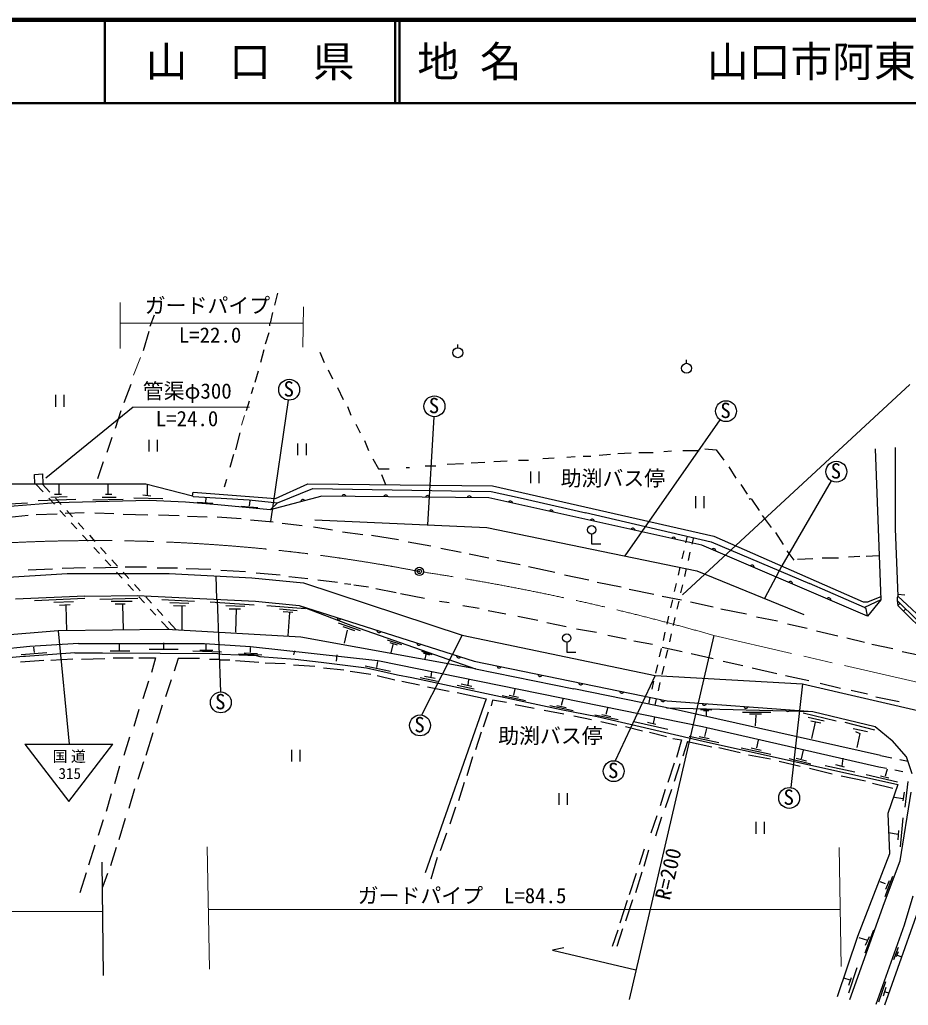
# Model space of a CAD drawing. Units: millimetres, scale not verified. Extents: x 40000 to 680000, y 20000 to 380000.
# Drawn here: x 322806 to 429135, y 262100 to 380000 of the extents above; entities that cross this region are included whole.
import ezdxf
from ezdxf.enums import TextEntityAlignment as Align

# ---------------------------------------------------------------- set-up
doc = ezdxf.new("R2010")
doc.units = ezdxf.units.MM
doc.header["$LTSCALE"] = 1000
doc.header["$PDMODE"] = 32
doc.header["$PDSIZE"] = 500
doc.linetypes.add('CHAIN', pattern=[18.5, 12, -1.5, 3.5, -1.5])
for name, color, linetype, lineweight in [('M-BGD', 7, 'Continuous', 25), ('M-BMK', 2, 'CHAIN', 13), ('M-BMK-SRVR', 3, 'Continuous', 25), ('M-STR-HTXT', 7, 'Continuous', 13), ('M-STR-STRC', 7, 'Continuous', 25), ('M-TTL', 2, 'Continuous', 140), ('M-TTL-LINE', 7, 'Continuous', 50)]:
    doc.layers.add(name, color=color, linetype=linetype, lineweight=lineweight)
doc.layers.add('M-TTL-TXT', color=7, linetype='Continuous')
doc.styles.add('ＭＳ ゴシック', font='')
doc.styles.get('ＭＳ ゴシック').set_extended_font_data('MS Gothic')

msp = doc.modelspace()

# ---------------------------------------------------------------- linework, layer by layer
at = {"layer": 'M-BGD'}
for p, q in [((353637, 347275), (353298, 345835)), ((338905, 344650), (338397, 343295)), ((353044, 344989), (352790, 343719)), ((352790, 343719), (352705, 343634)), ((352705, 343634), (352705, 343380)), ((338247, 342702), (337591, 340400)), ((352621, 342533), (352197, 341179)), ((375237, 340765), (375237, 341165)), ((352028, 340501), (351605, 338977)), ((358717, 340247), (359225, 338977)), ((402607, 338899), (402607, 339299)), ((351351, 337961), (350927, 336607)), ((359733, 338131), (360241, 337030)), ((336111, 336353), (335264, 334151)), ((327079, 335108), (327079, 333708)), ((328129, 333708), (328129, 335108)), ((350758, 336014), (350504, 335252)), ((360833, 336014), (361511, 334575)), ((350250, 334371), (349924, 333217)), ((354933, 334495), (352822, 319956)), ((362019, 333728), (362442, 332712)), ((336365, 333643), (325951, 325177)), ((334925, 333220), (334248, 331103)), ((372359, 332504), (371619, 319570)), ((363035, 331611), (363543, 330595)), ((406602, 332152), (395208, 315863)), ((349149, 330595), (348641, 328563)), ((333825, 330003), (333232, 328225)), ((338256, 329737), (338256, 328337)), ((339306, 328337), (339306, 329737)), ((356058, 329302), (356058, 327902)), ((357108, 327902), (357108, 329302)), ((364051, 329664), (364559, 328479)), ((348387, 327971), (347964, 326447)), ((390213, 327801), (391144, 327801)), ((393515, 327971), (392160, 327886)), ((395970, 328140), (394361, 328055)), ((396901, 328225), (398595, 328225)), ((400796, 328394), (399865, 328309)), ((402151, 328479), (404098, 328479)), ((404775, 328648), (406130, 328563)), ((406130, 328563), (407061, 327293)), ((425180, 328648), (425857, 310614)), ((427551, 328817), (427551, 319081)), ((332809, 327124), (332131, 325092)), ((365067, 327463), (365744, 326277)), ((371332, 326616), (372602, 326616)), ((375904, 326870), (373957, 326785)), ((378444, 327039), (376835, 326955)), ((381153, 327209), (379545, 327124)), ((382508, 327293), (383693, 327293)), ((386741, 327547), (385387, 327463)), ((389281, 327717), (388265, 327632)), ((324596, 325600), (325527, 325685)), ((324617, 324499), (324596, 325600)), ((325527, 325685), (325574, 324499)), ((365744, 326277), (367014, 326277)), ((366083, 325600), (366591, 324415)), ((369046, 326447), (369469, 326447)), ((383935, 325950), (383935, 324550)), ((384985, 324550), (384985, 325950)), ((407654, 326531), (408501, 325177)), ((321548, 324499), (337889, 324499)), ((324704, 324499), (325602, 323518)), ((325493, 324499), (326414, 323493)), ((327501, 324399), (327475, 323229)), ((333339, 324507), (333339, 323237)), ((337889, 324499), (343477, 323060)), ((338058, 324415), (338058, 323145)), ((347541, 325007), (347287, 324076)), ((353430, 322706), (357277, 324499)), ((357277, 324499), (379375, 324245)), ((379375, 324245), (405876, 318234)), ((409093, 324415), (409855, 323229)), ((419896, 324855), (414004, 314678)), ((326967, 323229), (327813, 323229)), ((333085, 323237), (333847, 323237)), ((337550, 323145), (338481, 323060)), ((343477, 323060), (343561, 323483)), ((343477, 323060), (343561, 322975)), ((343561, 323483), (353430, 322706)), ((353637, 322213), (357870, 323907)), ((357870, 323907), (379206, 323568)), ((379206, 323568), (382677, 322806)), ((327136, 322213), (310372, 320859)), ((319549, 321955), (323739, 322195)), ((325019, 322467), (329507, 322637)), ((326277, 322780), (326952, 322042)), ((326543, 322891), (328491, 322975)), ((327089, 322756), (327764, 322018)), ((338312, 322467), (327136, 322213)), ((331561, 322560), (335201, 322645)), ((332661, 322899), (334355, 322899)), ((336449, 322806), (339921, 322721)), ((342630, 322298), (338312, 322467)), ((346525, 321959), (342630, 322298)), ((343561, 322975), (350250, 322552)), ((344048, 322299), (345921, 322158)), ((345082, 322824), (345043, 322304)), ((352790, 321367), (346525, 321959)), ((350250, 322552), (353637, 322213)), ((350335, 322444), (350278, 321830)), ((353637, 322213), (352790, 321367)), ((382677, 322806), (390551, 321028)), ((403663, 322988), (403663, 321588)), ((404713, 321588), (404713, 322988)), ((410109, 322637), (410194, 322721)), ((410194, 322721), (410363, 322637)), ((410363, 322637), (411295, 321282)), ((323834, 320689), (321548, 320435)), ((327305, 320859), (324765, 320774)), ((327627, 321304), (328302, 320567)), ((330523, 321028), (328237, 320943)), ((328439, 321280), (329114, 320542)), ((331793, 321028), (334079, 320943)), ((335179, 320859), (338143, 320774)), ((339413, 320774), (341868, 320689)), ((349305, 321825), (351318, 321658)), ((390508, 321038), (405537, 317557)), ((411633, 320689), (412734, 319250)), ((328977, 319829), (329653, 319091)), ((329789, 319805), (330464, 319067)), ((342884, 320605), (345255, 320520)), ((346440, 320520), (349319, 320351)), ((350419, 320181), (353129, 319927)), ((354229, 319758), (356600, 319504)), ((358124, 320181), (378698, 319250)), ((330328, 318353), (331003, 317616)), ((357955, 319335), (360241, 318996)), ((361426, 318742), (363881, 318403)), ((378698, 319250), (403844, 314085)), ((391243, 318475), (391243, 317290)), ((397240, 318742), (397155, 318742)), ((413242, 318657), (414173, 317218)), ((427551, 319081), (427889, 311037)), ((331139, 318329), (331814, 317591)), ((364897, 318319), (368115, 317811)), ((369300, 317557), (372009, 317049)), ((391243, 317290), (392344, 317290)), ((402663, 318222), (402482, 317437)), ((403417, 318048), (403238, 317273)), ((405537, 317557), (417306, 312561)), ((405876, 318234), (423741, 310360)), ((331678, 316878), (332353, 316140)), ((332490, 316854), (333165, 316116)), ((373195, 316795), (375650, 316287)), ((376581, 316117), (378952, 315609)), ((402257, 316463), (402032, 315488)), ((403013, 316298), (402789, 315324)), ((414597, 316456), (415443, 315355)), ((333028, 315403), (333703, 314665)), ((333840, 315378), (334515, 314641)), ((379883, 315355), (382677, 314847)), ((417729, 315525), (415867, 315440)), ((418830, 315609), (420777, 315609)), ((423317, 315779), (421963, 315694)), ((425603, 315863), (424079, 315779)), ((319177, 313154), (328491, 313747)), ((326713, 314255), (323834, 314170)), ((330692, 314424), (327898, 314339)), ((328491, 313747), (340683, 313747)), ((331623, 314424), (334502, 314509)), ((334378, 313927), (335053, 313189)), ((335190, 313903), (335865, 313165)), ((337973, 314509), (335433, 314509)), ((339243, 314424), (341699, 314424)), ((340683, 313747), (350589, 313239)), ((342715, 314339), (345678, 314255)), ((346863, 314170), (349827, 314001)), ((351097, 313831), (353975, 313577)), ((383693, 314593), (386826, 313916)), ((401808, 314514), (401583, 313539)), ((402564, 314349), (402339, 313375)), ((403844, 314085), (416629, 308836)), ((414004, 314678), (411924, 310768)), ((335728, 312452), (336403, 311714)), ((346271, 313493), (346355, 310699)), ((350589, 313239), (356769, 312646)), ((354991, 313408), (357277, 313154)), ((356769, 312646), (375735, 306381)), ((358463, 312985), (360833, 312731)), ((361680, 312561), (362442, 312477)), ((388011, 313577), (390890, 312985)), ((391906, 312731), (394785, 312138)), ((401358, 312565), (401134, 311590)), ((423910, 309683), (417306, 312561)), ((336540, 312427), (337215, 311690)), ((362781, 312392), (364559, 312138)), ((365405, 311969), (367861, 311461)), ((368369, 311376), (371247, 310783)), ((395716, 311884), (398679, 311291)), ((402115, 312400), (401890, 311426)), ((427889, 311291), (428736, 311207)), ((330607, 311037), (322310, 310699)), ((324596, 310529), (330607, 310783)), ((329253, 310360), (326882, 310275)), ((330607, 311037), (336873, 311122)), ((332385, 310699), (336957, 310783)), ((333740, 310445), (336280, 310445)), ((334248, 310106), (335433, 310106)), ((336873, 311122), (351012, 310445)), ((337079, 310976), (337754, 310238)), ((337890, 310952), (338565, 310214)), ((339794, 310635), (343731, 310445)), ((340767, 310275), (343053, 310191)), ((345593, 310360), (350843, 310021)), ((346355, 310699), (346440, 310614)), ((346440, 310614), (346820, 299582)), ((351012, 310445), (356261, 309937)), ((373025, 310445), (374211, 310275)), ((399695, 311037), (401981, 310614)), ((400909, 310616), (400684, 309641)), ((401665, 310452), (401441, 309477)), ((403082, 310360), (405791, 309767)), ((423741, 310360), (424333, 310360)), ((425857, 310614), (423910, 309683)), ((425857, 310614), (424249, 308667)), ((425857, 310953), (424333, 310360)), ((427889, 311037), (427805, 310868)), ((427805, 310868), (427805, 310529)), ((427805, 310529), (427889, 309937)), ((427805, 310529), (430260, 308074)), ((433393, 305873), (427889, 311037)), ((428143, 310191), (427889, 309937)), ((328829, 310021), (327559, 309937)), ((328321, 309937), (328406, 306889)), ((335095, 310021), (335179, 307058)), ((338429, 309501), (339104, 308763)), ((339241, 309476), (339916, 308739)), ((341191, 309937), (342634, 309887)), ((342207, 309852), (342207, 306973)), ((347456, 309937), (349742, 309852)), ((347879, 309513), (349234, 309513)), ((348726, 309513), (348641, 306719)), ((352367, 309937), (357018, 309568)), ((353891, 309513), (356007, 309344)), ((355474, 309105), (354314, 309175)), ((355076, 309090), (354907, 306296)), ((356261, 309937), (362611, 307481)), ((375819, 309937), (377767, 309598)), ((378867, 309344), (380984, 308921)), ((406723, 309513), (409771, 308921)), ((424079, 309513), (423910, 309683)), ((424249, 308667), (424079, 309513)), ((427889, 309937), (432461, 305365)), ((428821, 309513), (428567, 309259)), ((339779, 308025), (340677, 307044)), ((340591, 308001), (341511, 306995)), ((360920, 307871), (363553, 306935)), ((382423, 308667), (384794, 308159)), ((385895, 307905), (388181, 307397)), ((400459, 308667), (400235, 307693)), ((401216, 308503), (400991, 307528)), ((410956, 308582), (413496, 308074)), ((414681, 307735), (417052, 307227)), ((327390, 306889), (313589, 305788)), ((340429, 307058), (327390, 306889)), ((356431, 306127), (340429, 307058)), ((361482, 307403), (362886, 306924)), ((361985, 306994), (361645, 305426)), ((362611, 307481), (377332, 302346)), ((389451, 307143), (391821, 306719)), ((400010, 306718), (399785, 305744)), ((400767, 306554), (400542, 305579)), ((418153, 306889), (420693, 306296)), ((329845, 305365), (324003, 305026)), ((329845, 305365), (344916, 305365)), ((340005, 305449), (340005, 304772)), ((344916, 305365), (350419, 305026)), ((377332, 302346), (356431, 306127)), ((366781, 305826), (368487, 305259)), ((367114, 305493), (367988, 305218)), ((375735, 306381), (370896, 296815)), ((375735, 306381), (398849, 301555)), ((388265, 305534), (388265, 304349)), ((393176, 306381), (395377, 305957)), ((405867, 306341), (395716, 262777)), ((396309, 305703), (398510, 305280)), ((421793, 306042), (423910, 305534)), ((324003, 305026), (307155, 303248)), ((326035, 304264), (323000, 304023)), ((329422, 304264), (323495, 303841)), ((324462, 304938), (324540, 304288)), ((329422, 304264), (332724, 304264)), ((332724, 304264), (346525, 304179)), ((333622, 304490), (335966, 304487)), ((334724, 305317), (334724, 304555)), ((338312, 304687), (341783, 304687)), ((343519, 304486), (346933, 304365)), ((344343, 304597), (345903, 304574)), ((345085, 305280), (345085, 304603)), ((349657, 304264), (351266, 304179)), ((350367, 304919), (350367, 304326)), ((350419, 305026), (365659, 303333)), ((355669, 304518), (355584, 304010)), ((367437, 305270), (367229, 304276)), ((370876, 304458), (372113, 304046)), ((371077, 304271), (371840, 304018)), ((388265, 304349), (389366, 304349)), ((399561, 304769), (399336, 303795)), ((399695, 304941), (402066, 304433)), ((400317, 304605), (400093, 303631)), ((424757, 305280), (427297, 304772)), ((428397, 304433), (431276, 303841)), ((323241, 303841), (319770, 303502)), ((325697, 303333), (322903, 303163)), ((323495, 303841), (323241, 303841)), ((329168, 303502), (326543, 303333)), ((330184, 303502), (332978, 303587)), ((333994, 303671), (336365, 303671)), ((337042, 303671), (339074, 303671)), ((339074, 303671), (338566, 301893)), ((341783, 303587), (341275, 302063)), ((344323, 303587), (341783, 303587)), ((345509, 303502), (346694, 303502)), ((346525, 304179), (347033, 304095)), ((346694, 303502), (346779, 303417)), ((346779, 303417), (347964, 303417)), ((347033, 304095), (351097, 303925)), ((348641, 303333), (351435, 303163)), ((351777, 303993), (348975, 304100)), ((351097, 303925), (351520, 303841)), ((351520, 303841), (353637, 303671)), ((352197, 303079), (354568, 302994)), ((353637, 303671), (355753, 303502)), ((355753, 303502), (358886, 303163)), ((358886, 303163), (364299, 302454)), ((360749, 304010), (360664, 303248)), ((365637, 303214), (365501, 302489)), ((365659, 303333), (404521, 295459)), ((371410, 304074), (371278, 303505)), ((403167, 304179), (405791, 303587)), ((406977, 303248), (409347, 302740)), ((355584, 302825), (358124, 302655)), ((359140, 302486), (361595, 302232)), ((362357, 302063), (364813, 301724)), ((364156, 302695), (367173, 302082)), ((364299, 302454), (368030, 301639)), ((372100, 301984), (372015, 301392)), ((377332, 302346), (389112, 299946)), ((399111, 302820), (398887, 301846)), ((399868, 302656), (399643, 301682)), ((410448, 302486), (413411, 301809)), ((338227, 300877), (337550, 298761)), ((340937, 301047), (340259, 299015)), ((365575, 301555), (367691, 301047)), ((368030, 301639), (369723, 301301)), ((368538, 300877), (370655, 300454)), ((369723, 301301), (387588, 297491)), ((370744, 301325), (372809, 300893)), ((371253, 301476), (372523, 301222)), ((376497, 301047), (376412, 300454)), ((398849, 301555), (394066, 291341)), ((398662, 300872), (398437, 299897)), ((398849, 301555), (416459, 300539)), ((399419, 300707), (399194, 299733)), ((414427, 301555), (417221, 300962)), ((371586, 300200), (374211, 299692)), ((375141, 300387), (377205, 299956)), ((375142, 299523), (378613, 298761)), ((375650, 300539), (376920, 300285)), ((382062, 299958), (381885, 299188)), ((401219, 297491), (389112, 299946)), ((416459, 300539), (415070, 288140)), ((416459, 300539), (464550, 289447)), ((418576, 300623), (421031, 300031)), ((422301, 299777), (424249, 299353)), ((378613, 298761), (371332, 277933)), ((379375, 298591), (379206, 297914)), ((381069, 298337), (379375, 298591)), ((380544, 299169), (383338, 298576)), ((381391, 299197), (382492, 298943)), ((387817, 298834), (387592, 297971)), ((398213, 298923), (398032, 298137)), ((398969, 298758), (398790, 297983)), ((425265, 299015), (428059, 298422)), ((337042, 297491), (336449, 295459)), ((339836, 297999), (339159, 295797)), ((378867, 297152), (378275, 295374)), ((382085, 298083), (384371, 297660)), ((385556, 297406), (387927, 296983)), ((386251, 297951), (389045, 297359)), ((387098, 297980), (388199, 297726)), ((387588, 297491), (391906, 296644)), ((393176, 297745), (392951, 296881)), ((400200, 297697), (417729, 297237)), ((425825, 291965), (401219, 297491)), ((404272, 297464), (405631, 297446)), ((404629, 297356), (405253, 297356)), ((404966, 297301), (404934, 296701)), ((409307, 297173), (412678, 297155)), ((417729, 297237), (425180, 295459)), ((389112, 296729), (391229, 296305)), ((391610, 296862), (394404, 296269)), ((391906, 296644), (404606, 293681)), ((392329, 296051), (394277, 295628)), ((392457, 296891), (393558, 296637)), ((396309, 296051), (400373, 295120)), ((397917, 295967), (398933, 295713)), ((398764, 296559), (398595, 295797)), ((410146, 296956), (410232, 296956)), ((410232, 296956), (411589, 296948)), ((410887, 296808), (410801, 295544)), ((416544, 297067), (420523, 296136)), ((417137, 296559), (419084, 296136)), ((417475, 296136), (418661, 295882)), ((417983, 295967), (417560, 294019)), ((421539, 295967), (425095, 295035)), ((378021, 294781), (377343, 292665)), ((395293, 295459), (397325, 294951)), ((398171, 294781), (400203, 294273)), ((404521, 295459), (425603, 290633)), ((404979, 295201), (404745, 294264)), ((422555, 295205), (424249, 294866)), ((422809, 294866), (423317, 294612)), ((425180, 295459), (427212, 293765)), ((335941, 294189), (335264, 291987)), ((338735, 294697), (337889, 291987)), ((400965, 294019), (401981, 293850)), ((401981, 293850), (401389, 291733)), ((402728, 293636), (402151, 291903)), ((402728, 293636), (405635, 293009)), ((402933, 294291), (406472, 293531)), ((404122, 294266), (405307, 294012)), ((404606, 293681), (427889, 288516)), ((411187, 293824), (410953, 292887)), ((423317, 294612), (422979, 292919)), ((428905, 291818), (427212, 293765)), ((355323, 292648), (355323, 291248)), ((356373, 291248), (356373, 292648)), ((406469, 292919), (409009, 292326)), ((409140, 292914), (412679, 292154)), ((410330, 292889), (411515, 292635)), ((416565, 292613), (416308, 291597)), ((337635, 291225), (336957, 289109)), ((377005, 291818), (376327, 289532)), ((410025, 292072), (412649, 291564)), ((413665, 291310), (416205, 290717)), ((414873, 291625), (417473, 290994)), ((415701, 291669), (416971, 291330)), ((421285, 291649), (421201, 290717)), ((425825, 291965), (427160, 291704)), ((428141, 291511), (429122, 291319)), ((429583, 289786), (428905, 291818)), ((334756, 290717), (334163, 288601)), ((401135, 291056), (400373, 288770)), ((401812, 290971), (401135, 288855)), ((417306, 290463), (420015, 289786)), ((419169, 290802), (422725, 290040)), ((420439, 290887), (421455, 290633)), ((425603, 290633), (426535, 290450)), ((426607, 290353), (426379, 289517)), ((427516, 290258), (428498, 290066)), ((421116, 289532), (423995, 288939)), ((424079, 289701), (427838, 288827)), ((426822, 289278), (425825, 289516)), ((429075, 288855), (428736, 285807)), ((336534, 288008), (335857, 285637)), ((375989, 288770), (375311, 286569)), ((400034, 287923), (399441, 285976)), ((400796, 287923), (400034, 285722)), ((424841, 288685), (427297, 288093)), ((427889, 288516), (426704, 285045)), ((333740, 287415), (333147, 285299)), ((387314, 287494), (387314, 286094)), ((388364, 286094), (388364, 287494)), ((427466, 286992), (428482, 286823)), ((428143, 279372), (429498, 287585)), ((428651, 287585), (428482, 286569)), ((374973, 285807), (374295, 283775)), ((332809, 284283), (332198, 282392)), ((335433, 284452), (334671, 281912)), ((398376, 282717), (399103, 284791)), ((399609, 284621), (398875, 282350)), ((426704, 285045), (426873, 280219)), ((428482, 284537), (428143, 281065)), ((410893, 284029), (410893, 282629)), ((411943, 282629), (411943, 284029)), ((427974, 283013), (427889, 281912)), ((373872, 282674), (373110, 280557)), ((426789, 282759), (427889, 282589)), ((331793, 281235), (331031, 278864)), ((334333, 280981), (333655, 278779)), ((396986, 278949), (397579, 280811)), ((398048, 280650), (397494, 278695)), ((372771, 279795), (372009, 277171)), ((426873, 280219), (423063, 270313)), ((332639, 279203), (332795, 265672)), ((426281, 274377), (428143, 279372)), ((432207, 278864), (426281, 262100)), ((330777, 277933), (330015, 275562)), ((333317, 277848), (332724, 276239)), ((396563, 277848), (395716, 275308)), ((397240, 278017), (396478, 275562)), ((427253, 277508), (426309, 275074)), ((426426, 276618), (425755, 276876)), ((426839, 276985), (426426, 275932)), ((396139, 274715), (395293, 272175)), ((429667, 275139), (428651, 271667)), ((395502, 274633), (394615, 271921)), ((422132, 262777), (426281, 274377)), ((394954, 271244), (394277, 269127)), ((428651, 271667), (425265, 262185)), ((394361, 271075), (393684, 269127)), ((423063, 270313), (420608, 263116)), ((423230, 270213), (424246, 269875)), ((424957, 271105), (423922, 268350)), ((424026, 269305), (424505, 270329)), ((387927, 268958), (386572, 268704)), ((427906, 269000), (427376, 267557)), ((386572, 268704), (396550, 266356)), ((427922, 268486), (427668, 267893)), ((427805, 268111), (428228, 267942)), ((422979, 266587), (421963, 263539)), ((421370, 265402), (422132, 265148)), ((422301, 265402), (421963, 264471)), ((425603, 262523), (426460, 264951)), ((426460, 264234), (426117, 263204)), ((426365, 263709), (426761, 263579))]:
    msp.add_line(p, q, dxfattribs=at)
for points in [[(424249, 308667), (404437, 317133), (378927, 322802), (358955, 323007), (352790, 321367)], [(356261, 309937), (377196, 303257), (400297, 298513), (417729, 297237)]]:
    msp.add_lwpolyline(points, dxfattribs=at)
for centre, radius in [((375237, 340165), 600), ((402607, 338299), 600), ((355055, 335739), 1250), ((372434, 333752), 1250), ((407323, 333173), 1250), ((420527, 325934), 1250), ((391243, 318975), 500), ((388265, 306034), 500), ((346867, 298333), 1250), ((370710, 295579), 1250), ((393881, 290105), 1250), ((414885, 286903), 1250)]:
    msp.add_circle(centre, radius, dxfattribs=at)
for centre, start, end in [((361605, 322924), 12.09222, 166.73145), ((366604, 322872), 12.09222, 166.73145), ((371604, 322821), 12.09222, 166.73145), ((356699, 322349), 27.5824, 182.22163), ((376604, 322770), 12.09222, 166.73145), ((381528, 322167), 0.15132, 154.79055), ((386409, 321082), 0.15132, 154.79055), ((391290, 319997), 0.15132, 154.79055), ((396171, 318913), 0.15132, 154.79055), ((401052, 317828), 0.15132, 154.79055), ((405836, 316474), 349.54092, 144.18015), ((410433, 314510), 349.54092, 144.18015), ((415031, 312545), 349.54092, 144.18015), ((419629, 310580), 349.54092, 144.18015), ((361042, 308470), 174.98344, 329.62268), ((365805, 306950), 174.98344, 329.62268), ((370569, 305431), 174.98344, 329.62268), ((375332, 303911), 174.98344, 329.62268), ((380171, 302703), 181.07673, 335.71596), ((385069, 301698), 181.07673, 335.71596), ((389967, 300692), 181.07673, 335.71596), ((394864, 299686), 181.07673, 335.71596), ((399762, 298681), 181.07673, 335.71596), ((404732, 298245), 188.49179, 343.13103), ((409718, 297880), 188.49179, 343.13103), ((414705, 297515), 188.49179, 343.13103)]:
    msp.add_arc(centre, 256, start, end, dxfattribs=at)
at = {"layer": 'M-BMK'}
msp.add_line((469246, 291726), (405867, 306341), dxfattribs=at)
for centre, radius, start, end in [((331958, 113514), 204178, 79.08333, 101.26635), ((330446, 44140), 272832, 73.95239, 81.53137)]:
    msp.add_arc(centre, radius, start, end, dxfattribs=at)
at = {"layer": 'M-BMK-SRVR'}
msp.add_circle((370625, 313998), 500, dxfattribs=at)
msp.add_point((370625, 313998), dxfattribs=at)
at = {"layer": 'M-STR-HTXT'}
for p, q in [((334841, 346186), (334841, 340671)), ((356769, 345666), (356685, 340840)), ((334925, 343719), (356735, 343719)), ((337278, 339592), (336431, 337475)), ((429329, 336353), (402127, 311201)), ((336365, 333643), (350290, 333643)), ((349686, 332656), (349360, 331502)), ((345255, 281065), (345509, 266418)), ((420862, 280981), (421116, 266757)), ((345385, 273549), (421007, 273549)), ((278791, 273312), (332712, 273312))]:
    msp.add_line(p, q, dxfattribs=at)
at = {"layer": 'M-STR-STRC'}
for p, q in [((327390, 306889), (328707, 293356)), ((323417, 293356), (328686, 286497)), ((323417, 293356), (333955, 293356)), ((328686, 286497), (333939, 293356))]:
    msp.add_line(p, q, dxfattribs=at)
at = {"layer": 'M-TTL'}
msp.add_line((680000, 380000), (40000, 380000), dxfattribs=at)
at = {"layer": 'M-TTL-LINE'}
for p, q in [((333000, 380000), (333000, 370000)), ((367750, 380000), (367750, 370000)), ((368250, 380000), (368250, 370000)), ((40000, 370000), (680000, 370000))]:
    msp.add_line(p, q, dxfattribs=at)

# ---------------------------------------------------------------- texts
at = {"layer": 'M-BGD', "style": 'ＭＳ ゴシック'}
for s, p in [('S', (354377, 334366)), ('S', (371756, 332379)), ('S', (406645, 331799)), ('S', (419848, 324560)), ('助渕バス停', (387537, 323686)), ('S', (346188, 296959)), ('S', (370032, 294205)), ('助渕バス停', (380059, 292872)), ('S', (393203, 288731)), ('S', (414206, 285530))]:
    msp.add_text(s, height=1833, dxfattribs=at).set_placement(p, align=Align.BOTTOM_LEFT)
msp.add_text('R=200', height=1833, rotation=76.884, dxfattribs=at).set_placement((401122, 274451), align=Align.BOTTOM_LEFT)
at = {"layer": 'M-STR-HTXT', "style": 'ＭＳ ゴシック'}
for s, p in [('ガードパイプ', (337769, 344351)), ('L=22.0', (341842, 340812)), ('管渠φ300', (337536, 334117)), ('L=24.0', (339085, 330819)), ('ガードパイプ  L=84.5', (363251, 273757))]:
    msp.add_text(s, height=1833, dxfattribs=at).set_placement(p, align=Align.BOTTOM_LEFT)
at = {"layer": 'M-STR-STRC', "style": 'ＭＳ ゴシック'}
msp.add_text('315', height=1320, dxfattribs=at).set_placement((327448, 288776), align=Align.BOTTOM_LEFT)
at = {"layer": 'M-STR-STRC', "insert": (326737, 291072), "char_height": 1320, "attachment_point": 7, "style": 'ＭＳ ゴシック'}
msp.add_mtext('\\T1.22;国道', dxfattribs=at)
at = {"layer": 'M-TTL-TXT', "style": 'ＭＳ ゴシック'}
for s, p in [('地 名', (370380, 375000)), ('山口市阿東徳佐下', (405024, 375000))]:
    msp.add_text(s, height=3666, dxfattribs=at).set_placement(p, align=Align.MIDDLE_LEFT)
msp.add_text('山\u3000口\u3000県', height=3666, dxfattribs=at).set_placement((350375, 375000), align=Align.MIDDLE_CENTER)

doc.saveas('drawing.dxf')
